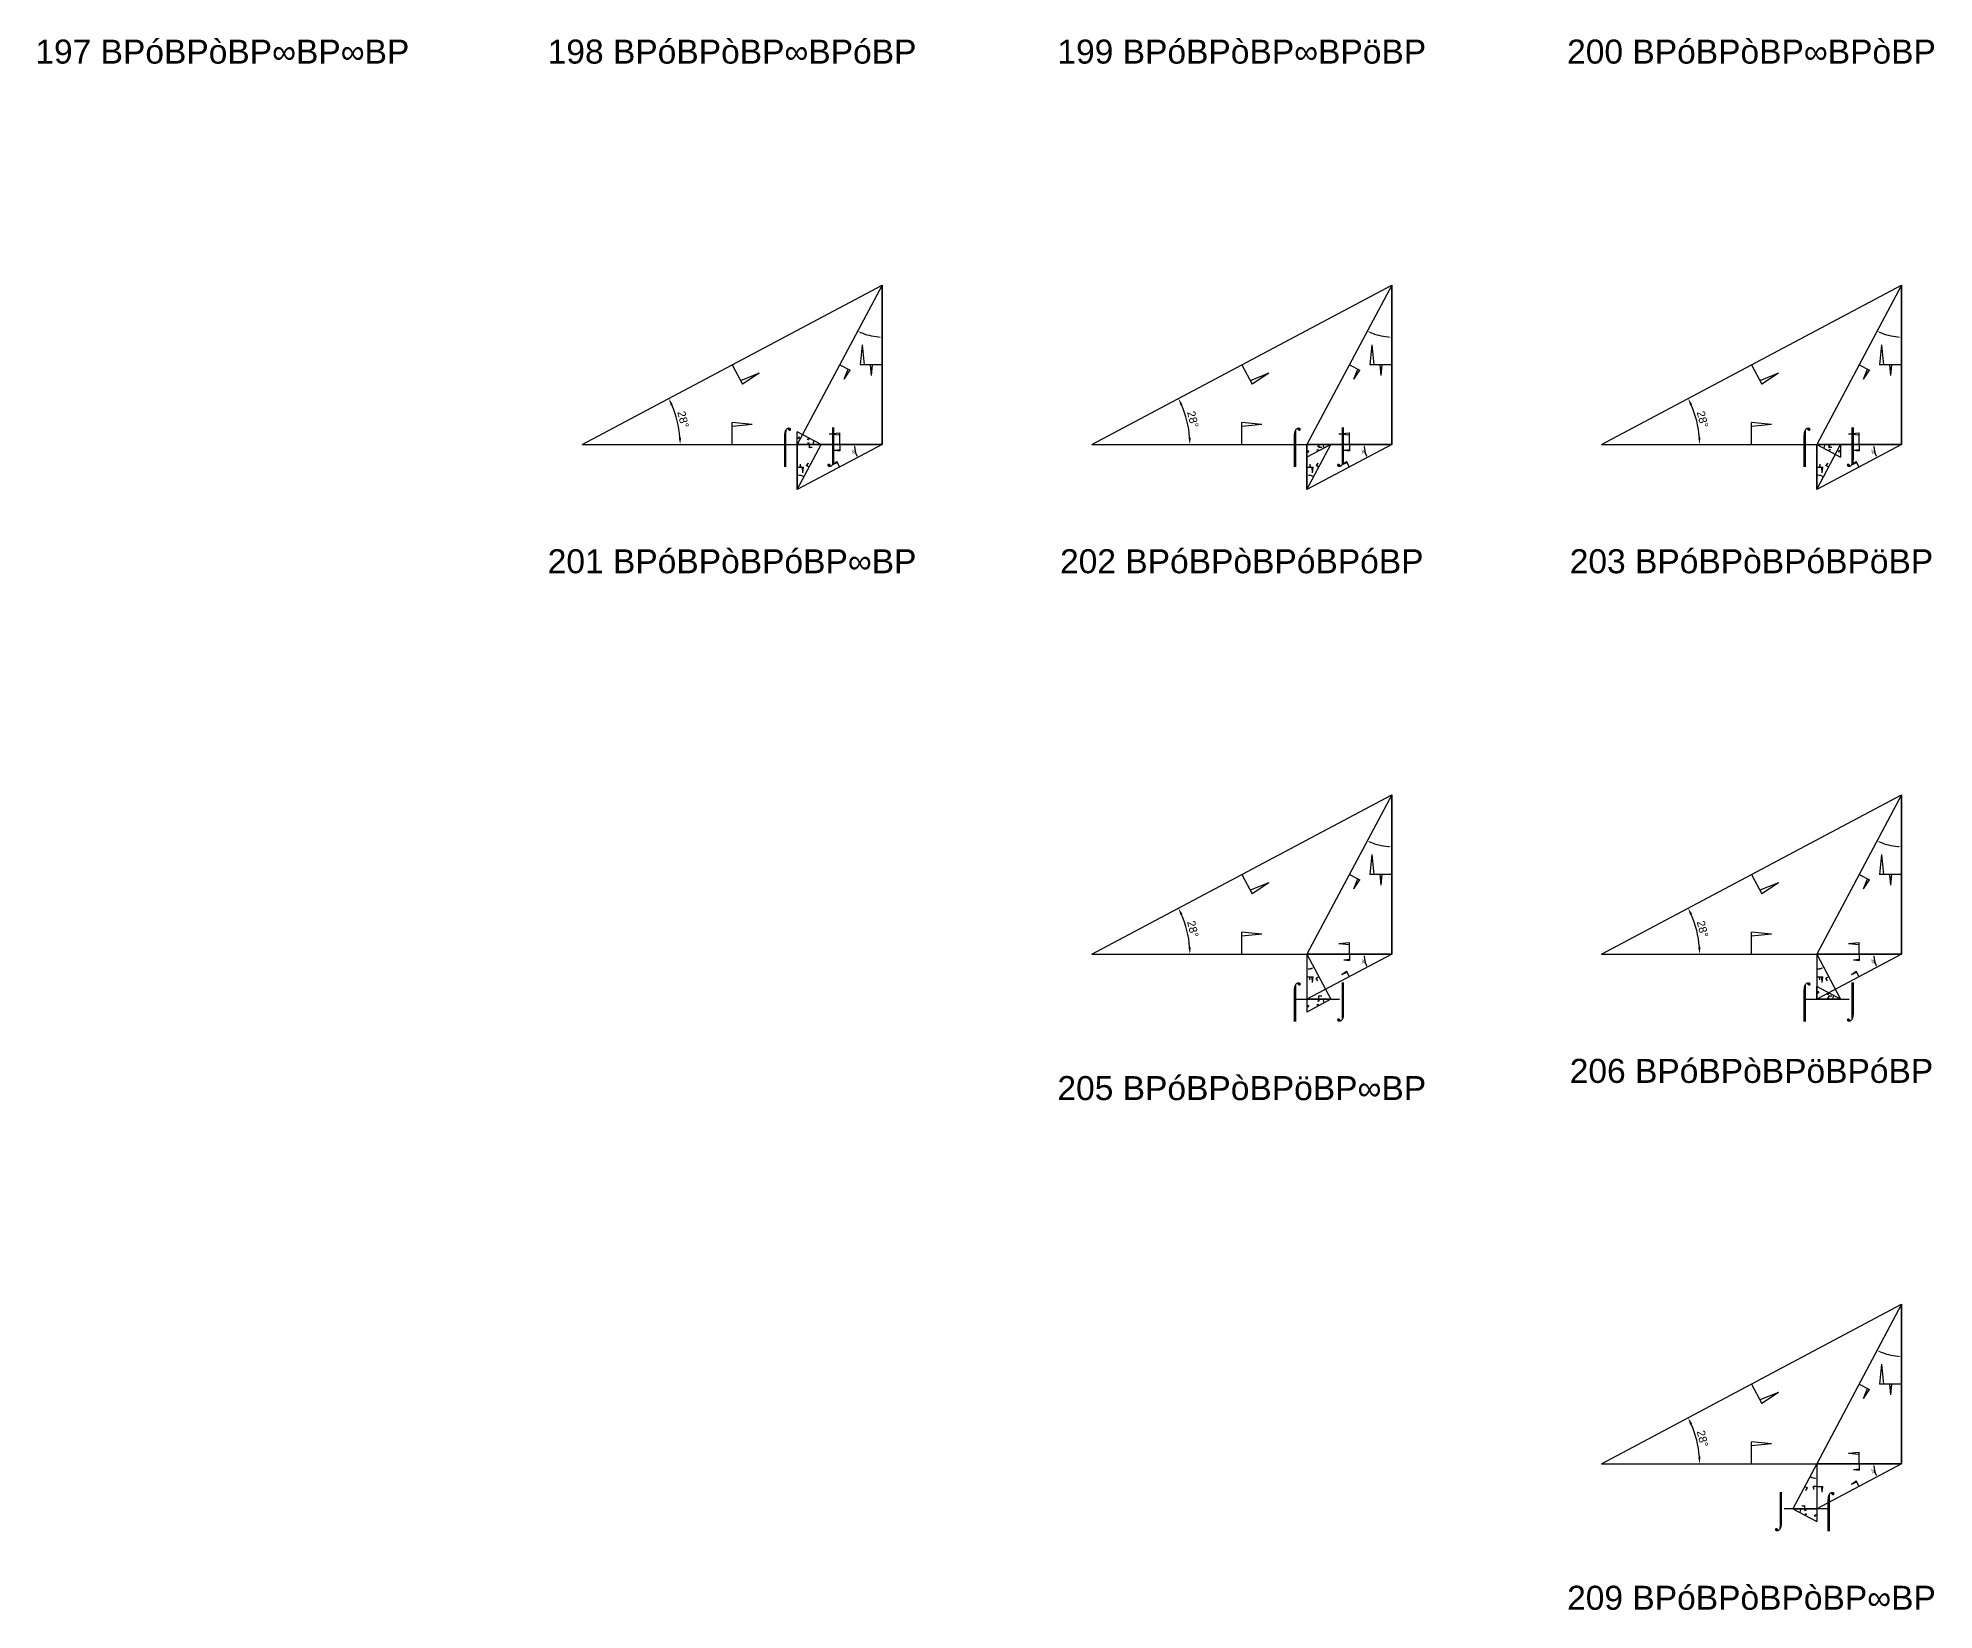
# Model space of a CAD drawing. Header units: millimetres. Extents: x 130908 to 599272, y -2842299 to 24518.
# Drawn here: x 231118 to 325916, y -1774569 to -1695958 of the extents above; entities that cross this region are included whole.
import ezdxf
from ezdxf.enums import TextEntityAlignment as Align

# ---------------------------------------------------------------- set-up
doc = ezdxf.new("R2010")
doc.units = ezdxf.units.MM
doc.header["$PDMODE"] = 35
doc.linetypes.add('DASHED', pattern=[19.05, 12.7, -6.35])
for name, color, linetype in [('BASE', 170, 'Continuous'), ('HYPOTENUSE', 20, 'Continuous'), ('PERPENDICULAR', 90, 'Continuous')]:
    doc.layers.add(name, color=color, linetype=linetype)
doc.styles.add('Arial', font='arial_0.ttf')
doc.dimstyles.new('ISO-25', dxfattribs={"dimtxt": 250, "dimasz": 100, "dimexe": 1.25, "dimexo": 0.625, "dimgap": 100, "dimtad": 1, "dimdec": 0, "dimtxsty": 'Arial', "dimcen": 2.5, "dimadec": 0, "dimazin": 0, "dimtfac": 1, "dimtdec": 0, "dimtmove": 0, "dimatfit": 3, "dimfxl": 1, "dimarcsym": 0})

# ---------------------------------------------------------------- blocks, each defined once
blk = doc.blocks.new('*D9')
at = {"color": 0, "lineweight": -2, "ltscale": 100, "transparency": 16777216}
blk.add_arc((0, 0), 4906, 4.08845, 23.91155, dxfattribs=at)
at = {"color": 0, "ltscale": 100, "transparency": 16777216}
for points in [[(4432, 1963), (4537, 2014), (4332, 2303)], [(4952, 352), (4835, 348), (4906, 0)]]:
    blk.add_solid(points, dxfattribs=at)
at = {"layer": 'Defpoints', "color": 0, "ltscale": 100, "transparency": 16777216}
for p in [(15000, 7976), (0, 0), (0, 0), (4841, 796), (15000, 0)]:
    blk.add_point(p, dxfattribs=at)
at = {"color": 0, "ltscale": 100, "transparency": 16777216, "insert": (5055, 1260), "char_height": 400, "attachment_point": 5, "rotation": 284, "style": 'Arial'}
blk.add_mtext('28°', dxfattribs=at)
blk = doc.blocks.new('SanjoyNathGeometrifyingTrigonometryFundamentalLockedSet')
at = {"color": 114, "linetype": 'DASHED', "ltscale": 100, "true_color": 0x139b48}
for p, q in [((14000, 4987.8), (13900, 3987.8)), ((14000, 4987.8), (14100, 3987.8)), ((15000, 3987.8), (13900, 3987.8))]:
    blk.add_line(p, q, dxfattribs=at)
at = {"color": 242, "linetype": 'DASHED', "ltscale": 100, "true_color": 0xcd2027}
for p, q in [((7500, 3987.8), (8016.4, 3016.6)), ((8852.4, 3574.3), (7922.5, 3193.2)), ((8852.4, 3574.3), (8016.4, 3016.6))]:
    blk.add_line(p, q, dxfattribs=at)
at = {"color": 159, "linetype": 'DASHED', "ltscale": 100, "true_color": 0x22346e}
for p, q in [((7500, 0), (7500, 1100)), ((8500, 1000), (7500, 1100)), ((8500, 1000), (7500, 900))]:
    blk.add_line(p, q, dxfattribs=at)
at = {"layer": 'BASE'}
blk.add_line((0, 0), (15000, 0), dxfattribs=at)
at = {"layer": 'HYPOTENUSE'}
blk.add_line((0, 0), (15000, 7975.6), dxfattribs=at)
at = {"layer": 'PERPENDICULAR'}
blk.add_line((15000, 0), (15000, 7975.6), dxfattribs=at)
at = {"color": 4, "ltscale": 100}
dim = blk.add_angular_dim_2l(base=(4841, 795.6), line1=((0, 0), (15000, 0)), line2=((0, 0), (15000, 7975.6)), dimstyle='ISO-25', override={"dimtxt": 400, "dimasz": 350, "dimgap": 100}, dxfattribs=at)
dim.commit()
dim.dimension.update_dxf_attribs({"geometry": '*D9', "text_midpoint": (5055.4, 1260.5)})

msp = doc.modelspace()

# ---------------------------------------------------------------- linework, layer by layer
at = {"linetype": 'DASHED', "ltscale": 70}
for p, q in [((268482, -1716290), (270879, -1716290)), ((293964, -1716290), (296362, -1716290)), ((319447, -1716290), (321845, -1716290)), ((293964, -1744028), (296362, -1744028)), ((319447, -1744028), (321845, -1744028)), ((320646, -1769510), (318248, -1769510))]:
    msp.add_line(p, q, dxfattribs=at)

# ---------------------------------------------------------------- block references
at = {"linetype": 'DASHED'}
for p in [(258322, -1716290), (283805, -1716290), (309287, -1716290), (283805, -1741773), (309287, -1741773), (309287, -1767256)]:
    msp.add_blockref('SanjoyNathGeometrifyingTrigonometryFundamentalLockedSet', p, dxfattribs=at)
at = {"linetype": 'DASHED', "ltscale": 100}
for p, xscale, yscale, zscale, rotation in [((273322, -1708314), -0.53170943166148, 0.53170943166148, 0.53170943166148, 90), ((298805, -1708314), -0.53170943166148, 0.53170943166148, 0.53170943166148, 90), ((324287, -1708314), -0.53170943166148, 0.53170943166148, 0.53170943166148, 90), ((273322, -1716290), 0.282714919717773, 0.282714919717773, 0.282714919717773, 180), ((269081, -1718545), -0.150322189285358, 0.150322189285358, 0.150322189285358, 270), ((298805, -1716290), 0.282714919717773, 0.282714919717773, 0.282714919717773, 180), ((294564, -1718545), -0.150322189285358, 0.150322189285358, 0.150322189285358, 270), ((295763, -1716290), 0.07992772583102702, 0.07992772583102702, 0.07992772583102702, 180), ((324287, -1716290), 0.282714919717773, 0.282714919717773, 0.282714919717773, 180), ((320047, -1718545), -0.150322189285358, 0.150322189285358, 0.150322189285358, 270), ((320047, -1716290), -0.07992772583102702, 0.07992772583102702, 0.07992772583102702, 180), ((298805, -1733797), -0.53170943166148, 0.53170943166148, 0.53170943166148, 90), ((324287, -1733797), -0.53170943166148, 0.53170943166148, 0.53170943166148, 90), ((298805, -1741773), 0.282714919717773, 0.282714919717773, 0.282714919717773, 180), ((294564, -1741773), 0.150322189285358, 0.150322189285358, 0.150322189285358, 270), ((324287, -1741773), 0.282714919717773, 0.282714919717773, 0.282714919717773, 180), ((320047, -1741773), 0.150322189285358, 0.150322189285358, 0.150322189285358, 270), ((295763, -1744028), 0.07992772583102702, 0.07992772583102702, 0.07992772583102702, 180), ((324287, -1759280), -0.53170943166148, 0.53170943166148, 0.53170943166148, 90), ((320047, -1767256), -0.150322189285358, 0.150322189285358, 0.150322189285358, 90), ((324287, -1767256), 0.282714919717773, 0.282714919717773, 0.282714919717773, 180), ((318848, -1769510), -0.07992772583102702, 0.07992772583102702, 0.07992772583102702, 180)]:
    msp.add_blockref('SanjoyNathGeometrifyingTrigonometryFundamentalLockedSet', p, dxfattribs=dict(at, xscale=xscale, yscale=yscale, zscale=zscale, rotation=rotation))
at = {"linetype": 'DASHED', "ltscale": 100, "xscale": -0.07992772583102702, "yscale": 0.07992772583102702, "zscale": 0.07992772583102702}
for p in [(270280, -1716290), (321246, -1744028)]:
    msp.add_blockref('SanjoyNathGeometrifyingTrigonometryFundamentalLockedSet', p, dxfattribs=at)

# ---------------------------------------------------------------- texts
at = {"linetype": 'DASHED', "ltscale": 100, "style": 'Arial'}
for s, p in [('197 BPóBPòBP∞BP∞BP', (240339, -1696643)), ('198 BPóBPòBP∞BPóBP', (265822, -1696643)), ('199 BPóBPòBP∞BPöBP', (291305, -1696643)), ('200 BPóBPòBP∞BPòBP', (316787, -1696643)), ('⌠', (268482, -1716290)), ('⌡', (270879, -1716290)), ('⌠', (293964, -1716290)), ('⌡', (296362, -1716290)), ('⌠', (319447, -1716290)), ('⌡', (321845, -1716290)), ('201 BPóBPòBPóBP∞BP', (265822, -1722126)), ('202 BPóBPòBPóBPóBP', (291305, -1722126)), ('203 BPóBPòBPóBPöBP', (316787, -1722126)), ('⌠', (293964, -1744028)), ('⌡', (296362, -1744028)), ('⌠', (319447, -1744028)), ('⌡', (321845, -1744028)), ('206 BPóBPòBPöBPóBP', (316787, -1747608)), ('205 BPóBPòBPöBP∞BP', (291305, -1748469)), ('⌡', (318248, -1769510)), ('⌠', (320646, -1769510)), ('209 BPóBPòBPòBP∞BP', (316787, -1773952))]:
    msp.add_text(s, height=1200, dxfattribs=at).set_placement(p, align=Align.MIDDLE_CENTER)

doc.saveas('drawing.dxf')
